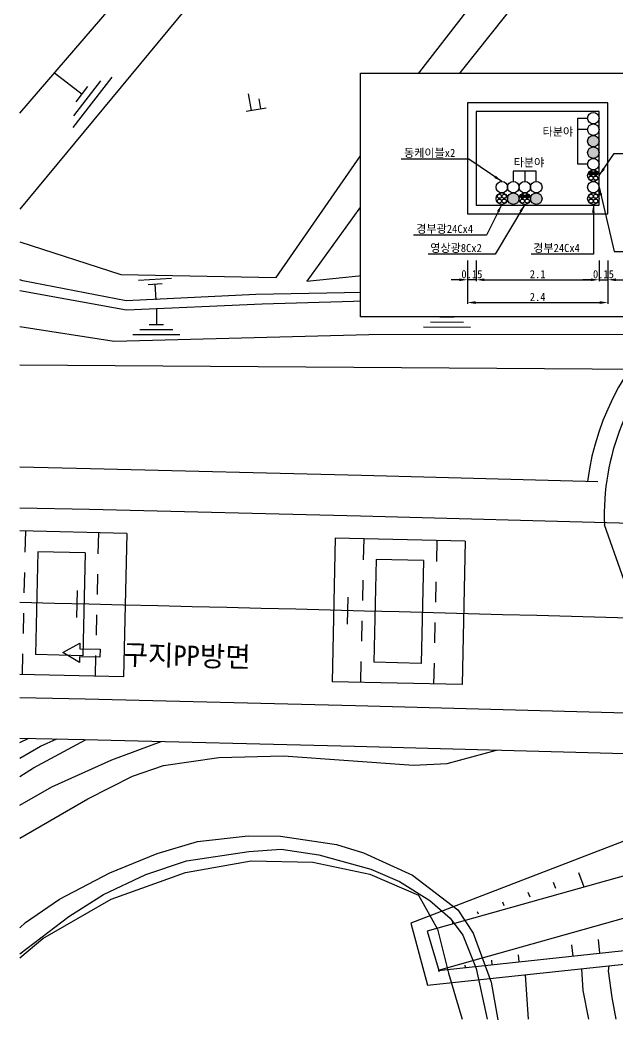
# Model space of a CAD drawing. Extents: x 138725554 to 138725746, y 217595093 to 217595228.
# Drawn here: x 138725553.9 to 138725598, y 217595100.9 to 217595174.7 of the extents above; entities that cross this region are included whole.
import ezdxf
from ezdxf.enums import TextEntityAlignment as Align

# ---------------------------------------------------------------- set-up
doc = ezdxf.new("R2010")
doc.units = 0
doc.header["$LTSCALE"] = 2
doc.header["$MEASUREMENT"] = 0
doc.layers.get('DEFPOINTS').update_dxf_attribs({"linetype": 'CONTINUOUS'})
for name, color, linetype in [('TX-LINE', 2, 'CONTINUOUS'), ('TZ-BASE', 253, 'CONTINUOUS'), ('TZ-DIMS', 1, 'CONTINUOUS'), ('TZ-LINE', 7, 'CONTINUOUS'), ('TZ-TEXT', 6, 'CONTINUOUS')]:
    doc.layers.add(name, color=color, linetype=linetype)
doc.styles.get("Standard").update_dxf_attribs({"font": 'GulimChe.ttf'})
doc.dimstyles.new('D200', dxfattribs={"dimscale": 0.2, "dimtxt": 3, "dimasz": 3, "dimexe": 0.5, "dimexo": 0.5, "dimgap": 0.5, "dimtad": 1, "dimdec": 0, "dimzin": 1, "dimdsep": 46, "dimlunit": 6, "dimtxsty": 'Standard', "dimcen": 1, "dimclrd": 1, "dimclre": 1, "dimclrt": 3, "dimadec": 0, "dimazin": 0, "dimtfac": 1, "dimtdec": 0, "dimtix": 1, "dimtmove": 2, "dimatfit": 3, "dimfxl": 0, "dimtvp": 2, "dimlwd": -1, "dimlwe": -1, "dimarcsym": 0})

# ---------------------------------------------------------------- blocks, each defined once
blk = doc.blocks.new('*D4')
at = {"layer": 'DEFPOINTS', "color": 0}
for p in [(138725586.948, 217595157.028), (138725587.596, 217595157.028), (138725586.948, 217595155.511)]:
    blk.add_point(p, dxfattribs=at)
at = {"layer": 'TZ-LINE', "color": 1}
for p, q in [((138725586.948, 217595156.928), (138725586.948, 217595155.411)), ((138725587.596, 217595156.928), (138725587.596, 217595155.411)), ((138725586.348, 217595155.511), (138725585.748, 217595155.511)), ((138725587.596, 217595155.511), (138725586.948, 217595155.511)), ((138725588.196, 217595155.511), (138725588.796, 217595155.511))]:
    blk.add_line(p, q, dxfattribs=at)
for points in [[(138725586.348, 217595155.611), (138725586.348, 217595155.411), (138725586.948, 217595155.511)], [(138725588.196, 217595155.611), (138725588.196, 217595155.411), (138725587.596, 217595155.511)]]:
    blk.add_solid(points, dxfattribs=at)
at = {"layer": 'TZ-LINE', "color": 3, "insert": (138725587.272, 217595155.919), "char_height": 0.6, "attachment_point": 5}
blk.add_mtext('0.15', dxfattribs=at)
blk = doc.blocks.new('*D5')
at = {"layer": 'DEFPOINTS', "color": 0}
for p in [(138725587.596, 217595157.028), (138725596.668, 217595157.028), (138725596.668, 217595155.511)]:
    blk.add_point(p, dxfattribs=at)
at = {"layer": 'TZ-LINE', "color": 1}
for p, q in [((138725587.596, 217595156.928), (138725587.596, 217595155.411)), ((138725596.668, 217595156.928), (138725596.668, 217595155.411)), ((138725588.196, 217595155.511), (138725596.068, 217595155.511))]:
    blk.add_line(p, q, dxfattribs=at)
for points in [[(138725588.196, 217595155.611), (138725588.196, 217595155.411), (138725587.596, 217595155.511)], [(138725596.068, 217595155.611), (138725596.068, 217595155.411), (138725596.668, 217595155.511)]]:
    blk.add_solid(points, dxfattribs=at)
at = {"layer": 'TZ-LINE', "color": 3, "insert": (138725592.132, 217595155.919), "char_height": 0.6, "attachment_point": 5}
blk.add_mtext('2.1', dxfattribs=at)
blk = doc.blocks.new('*D6')
at = {"layer": 'DEFPOINTS', "color": 0}
for p in [(138725596.668, 217595157.028), (138725597.316, 217595157.028), (138725597.316, 217595155.511)]:
    blk.add_point(p, dxfattribs=at)
at = {"layer": 'TZ-LINE', "color": 1}
for p, q in [((138725596.668, 217595156.928), (138725596.668, 217595155.411)), ((138725597.316, 217595156.928), (138725597.316, 217595155.411)), ((138725596.068, 217595155.511), (138725595.468, 217595155.511)), ((138725596.668, 217595155.511), (138725597.316, 217595155.511)), ((138725597.916, 217595155.511), (138725598.516, 217595155.511))]:
    blk.add_line(p, q, dxfattribs=at)
for points in [[(138725596.068, 217595155.611), (138725596.068, 217595155.411), (138725596.668, 217595155.511)], [(138725597.916, 217595155.611), (138725597.916, 217595155.411), (138725597.316, 217595155.511)]]:
    blk.add_solid(points, dxfattribs=at)
at = {"layer": 'TZ-LINE', "color": 3, "insert": (138725596.992, 217595155.919), "char_height": 0.6, "attachment_point": 5}
blk.add_mtext('0.15', dxfattribs=at)
blk = doc.blocks.new('*D7')
at = {"layer": 'DEFPOINTS', "color": 0}
for p in [(138725586.948, 217595157.028), (138725597.316, 217595157.028), (138725597.316, 217595153.829)]:
    blk.add_point(p, dxfattribs=at)
at = {"layer": 'TZ-LINE', "color": 1}
for p, q in [((138725586.948, 217595156.928), (138725586.948, 217595153.729)), ((138725597.316, 217595156.928), (138725597.316, 217595153.729)), ((138725587.548, 217595153.829), (138725596.716, 217595153.829))]:
    blk.add_line(p, q, dxfattribs=at)
for points in [[(138725587.548, 217595153.929), (138725587.548, 217595153.729), (138725586.948, 217595153.829)], [(138725596.716, 217595153.929), (138725596.716, 217595153.729), (138725597.316, 217595153.829)]]:
    blk.add_solid(points, dxfattribs=at)
at = {"layer": 'TZ-LINE', "color": 3, "insert": (138725592.132, 217595154.237), "char_height": 0.6, "attachment_point": 5}
blk.add_mtext('2.4', dxfattribs=at)

msp = doc.modelspace()

# ---------------------------------------------------------------- linework, layer by layer
at = {"layer": 'TZ-BASE'}
for p, q in [((138725553.899, 217595167.818), (138725584.029, 217595202.866)), ((138725582.655, 217595169.878), (138725603.826, 217595197.263)), ((138725604.911, 217595194.044), (138725584.362, 217595168.26)), ((138725566.928, 217595176.467), (138725553.899, 217595160.712)), ((138725572.813, 217595155.68), (138725582.655, 217595169.878)), ((138725571, 217595168.017), (138725570.779, 217595169.247)), ((138725571.689, 217595168.14), (138725571.557, 217595168.879)), ((138725570.606, 217595167.946), (138725572.083, 217595168.211)), ((138725584.362, 217595168.26), (138725575.078, 217595155.408)), ((138725553.899, 217595158.305), (138725561.349, 217595155.912)), ((138725587.546, 217595156.688), (138725599.696, 217595156.795)), ((138725575.078, 217595155.408), (138725587.546, 217595156.688)), ((138725584.105, 217595156.183), (138725586.545, 217595156.339)), ((138725554.111, 217595155.421), (138725553.899, 217595155.505)), ((138725561.752, 217595153.954), (138725554.111, 217595155.421)), ((138725561.349, 217595155.912), (138725572.813, 217595155.68)), ((138725562.643, 217595155.485), (138725565.083, 217595155.641)), ((138725584.826, 217595155.858), (138725585.871, 217595155.925)), ((138725585.434, 217595154.556), (138725585.349, 217595155.891)), ((138725587.359, 217595155.598), (138725607.272, 217595155.768)), ((138725587.359, 217595155.598), (138725587.662, 217595155.301)), ((138725587.362, 217595155.298), (138725587.659, 217595155.601)), ((138725587.362, 217595155.298), (138725607.054, 217595155.466)), ((138725587.659, 217595155.601), (138725587.962, 217595155.303)), ((138725587.662, 217595155.301), (138725587.959, 217595155.603)), ((138725587.959, 217595155.603), (138725588.262, 217595155.306)), ((138725587.962, 217595155.303), (138725588.259, 217595155.606)), ((138725588.259, 217595155.606), (138725588.562, 217595155.309)), ((138725588.262, 217595155.306), (138725588.559, 217595155.609)), ((138725588.559, 217595155.609), (138725588.862, 217595155.311)), ((138725588.562, 217595155.309), (138725588.859, 217595155.611)), ((138725590.359, 217595155.624), (138725590.662, 217595155.326)), ((138725590.362, 217595155.324), (138725590.659, 217595155.626)), ((138725590.659, 217595155.626), (138725590.962, 217595155.329)), ((138725590.662, 217595155.326), (138725590.959, 217595155.629)), ((138725590.959, 217595155.629), (138725591.262, 217595155.332)), ((138725590.962, 217595155.329), (138725591.259, 217595155.632)), ((138725600.762, 217595155.456), (138725591.034, 217595155.231)), ((138725591.259, 217595155.632), (138725591.562, 217595155.334)), ((138725591.262, 217595155.332), (138725591.559, 217595155.634)), ((138725591.559, 217595155.634), (138725591.862, 217595155.337)), ((138725591.562, 217595155.334), (138725591.859, 217595155.637)), ((138725593.359, 217595155.65), (138725593.662, 217595155.352)), ((138725593.362, 217595155.35), (138725593.659, 217595155.652)), ((138725593.659, 217595155.652), (138725593.962, 217595155.355)), ((138725593.662, 217595155.352), (138725593.959, 217595155.655)), ((138725593.959, 217595155.655), (138725594.262, 217595155.357)), ((138725593.962, 217595155.355), (138725594.259, 217595155.657)), ((138725594.259, 217595155.657), (138725594.562, 217595155.36)), ((138725594.262, 217595155.357), (138725594.559, 217595155.66)), ((138725594.559, 217595155.66), (138725594.862, 217595155.362)), ((138725594.562, 217595155.36), (138725594.859, 217595155.662)), ((138725596.359, 217595155.675), (138725596.662, 217595155.378)), ((138725596.362, 217595155.375), (138725596.659, 217595155.678)), ((138725596.659, 217595155.678), (138725596.962, 217595155.38)), ((138725596.662, 217595155.378), (138725596.959, 217595155.68)), ((138725596.959, 217595155.68), (138725597.262, 217595155.383)), ((138725596.962, 217595155.38), (138725597.259, 217595155.683)), ((138725597.259, 217595155.683), (138725597.562, 217595155.385)), ((138725597.262, 217595155.383), (138725597.559, 217595155.685)), ((138725597.559, 217595155.685), (138725597.862, 217595155.388)), ((138725597.562, 217595155.385), (138725597.859, 217595155.688)), ((138725561.76, 217595153.275), (138725553.899, 217595154.702)), ((138725563.364, 217595155.159), (138725564.409, 217595155.226)), ((138725563.961, 217595154.034), (138725563.887, 217595155.193)), ((138725580.48, 217595154.587), (138725571.316, 217595154.42)), ((138725591.034, 217595155.231), (138725580.48, 217595154.587)), ((138725600.097, 217595154.644), (138725586.125, 217595154.124)), ((138725571.316, 217595154.42), (138725561.752, 217595153.954)), ((138725586.125, 217595154.124), (138725571.784, 217595153.71)), ((138725585.447, 217595154.104), (138725585.44, 217595152.767)), ((138725571.784, 217595153.71), (138725561.76, 217595153.275)), ((138725563.98, 217595153.371), (138725563.974, 217595152.21)), ((138725584.216, 217595152.403), (138725586.66, 217595152.39)), ((138725584.916, 217595152.77), (138725585.964, 217595152.764)), ((138725560.851, 217595150.953), (138725553.899, 217595152.046)), ((138725562.749, 217595151.846), (138725565.194, 217595151.833)), ((138725563.45, 217595152.213), (138725564.498, 217595152.207)), ((138725583.69, 217595152.035), (138725587.182, 217595152.017)), ((138725579.671, 217595151.447), (138725560.851, 217595150.953)), ((138725562.224, 217595151.479), (138725565.716, 217595151.46)), ((138725600.927, 217595151.476), (138725579.671, 217595151.447)), ((138725669.847, 217595148.399), (138725553.899, 217595149.2)), ((138725561.792, 217595136.787), (138725553.899, 217595136.966)), ((138725554.294, 217595136.957), (138725554.259, 217595135.408)), ((138725559.693, 217595136.835), (138725559.658, 217595135.285)), ((138725602.325, 217595122.51), (138725597.058, 217595137.422)), ((138725561.792, 217595136.787), (138725561.552, 217595126.19)), ((138725577.188, 217595136.438), (138725576.948, 217595125.841)), ((138725586.786, 217595136.221), (138725577.188, 217595136.438)), ((138725579.288, 217595136.391), (138725579.253, 217595134.841)), ((138725584.686, 217595136.268), (138725584.651, 217595134.719)), ((138725586.786, 217595136.221), (138725586.546, 217595125.624)), ((138725555.21, 217595135.436), (138725555.038, 217595127.838)), ((138725558.709, 217595135.357), (138725555.21, 217595135.436)), ((138725558.709, 217595135.357), (138725558.537, 217595127.759)), ((138725580.203, 217595134.87), (138725580.031, 217595127.272)), ((138725583.703, 217595134.79), (138725580.203, 217595134.87)), ((138725583.703, 217595134.79), (138725583.53, 217595127.192)), ((138725554.225, 217595133.908), (138725554.191, 217595132.408)), ((138725559.624, 217595133.786), (138725559.59, 217595132.286)), ((138725579.219, 217595133.342), (138725579.185, 217595131.842)), ((138725584.617, 217595133.219), (138725584.583, 217595131.72)), ((138725558.125, 217595132.578), (138725558.078, 217595130.579)), ((138725578.121, 217595132.086), (138725578.07, 217595130.087)), ((138725554.157, 217595130.909), (138725554.123, 217595129.409)), ((138725559.556, 217595130.786), (138725559.522, 217595129.287)), ((138725579.151, 217595130.342), (138725579.117, 217595128.843)), ((138725584.549, 217595130.22), (138725584.515, 217595128.72)), ((138725554.089, 217595127.91), (138725554.054, 217595126.36)), ((138725558.537, 217595127.759), (138725555.038, 217595127.838)), ((138725559.488, 217595127.787), (138725559.453, 217595126.238)), ((138725579.083, 217595127.343), (138725579.048, 217595125.793)), ((138725583.53, 217595127.192), (138725580.031, 217595127.272)), ((138725584.481, 217595127.221), (138725584.446, 217595125.671)), ((138725561.552, 217595126.19), (138725553.899, 217595126.363)), ((138725586.546, 217595125.624), (138725576.948, 217595125.841)), ((138725553.899, 217595121.36), (138725554.547, 217595121.664)), ((138725554.896, 217595119.471), (138725558.743, 217595121.561)), ((138725555.404, 217595121.074), (138725556.622, 217595121.617)), ((138725558.743, 217595121.561), (138725558.76, 217595121.568)), ((138725560.677, 217595120.082), (138725564.335, 217595121.43)), ((138725553.899, 217595120.207), (138725555.404, 217595121.074)), ((138725585.444, 217595119.791), (138725589.093, 217595120.799)), ((138725556.251, 217595118.071), (138725560.677, 217595120.082)), ((138725564.498, 217595119.662), (138725568.595, 217595120.251)), ((138725568.595, 217595120.251), (138725573.367, 217595120.357)), ((138725573.367, 217595120.357), (138725582.955, 217595119.69)), ((138725553.899, 217595118.844), (138725554.896, 217595119.471)), ((138725562.215, 217595118.858), (138725564.498, 217595119.662)), ((138725582.955, 217595119.69), (138725585.444, 217595119.791)), ((138725558.913, 217595117.184), (138725562.215, 217595118.858)), ((138725553.899, 217595116.735), (138725556.251, 217595118.071)), ((138725553.899, 217595114.301), (138725558.913, 217595117.184)), ((138725564.029, 217595113.167), (138725567.017, 217595114.054)), ((138725567.017, 217595114.054), (138725570.739, 217595114.472)), ((138725570.739, 217595114.472), (138725573.131, 217595114.446)), ((138725573.131, 217595114.446), (138725577.271, 217595113.812)), ((138725566.207, 217595112.619), (138725570.803, 217595113.306)), ((138725570.803, 217595113.306), (138725573.186, 217595113.469)), ((138725573.186, 217595113.469), (138725575.976, 217595113.06)), ((138725577.271, 217595113.812), (138725579.276, 217595113.219)), ((138725579.276, 217595113.219), (138725582.885, 217595111.553)), ((138725560.528, 217595111.73), (138725564.029, 217595113.167)), ((138725563.199, 217595111.599), (138725566.207, 217595112.619)), ((138725566.129, 217595111.757), (138725570.961, 217595112.616)), ((138725570.961, 217595112.616), (138725575.533, 217595112.525)), ((138725575.533, 217595112.525), (138725579.734, 217595111.623)), ((138725575.976, 217595113.06), (138725579.804, 217595112.004)), ((138725556.818, 217595109.799), (138725560.528, 217595111.73)), ((138725560.639, 217595109.784), (138725566.129, 217595111.757)), ((138725579.804, 217595112.004), (138725581.924, 217595111.086)), ((138725560.078, 217595110.142), (138725563.199, 217595111.599)), ((138725579.734, 217595111.623), (138725583.322, 217595110.08)), ((138725581.924, 217595111.086), (138725584.158, 217595109.691)), ((138725582.885, 217595111.553), (138725586.23, 217595108.993)), ((138725554.304, 217595108.064), (138725556.818, 217595109.799)), ((138725555.575, 217595106.886), (138725560.639, 217595109.784)), ((138725557.517, 217595108.506), (138725560.078, 217595110.142)), ((138725583.322, 217595110.08), (138725584.736, 217595107.57)), ((138725584.158, 217595109.691), (138725585.679, 217595108.381)), ((138725586.23, 217595108.993), (138725587.363, 217595107.272)), ((138725553.899, 217595105.762), (138725557.517, 217595108.506)), ((138725553.899, 217595107.677), (138725554.304, 217595108.064)), ((138725585.679, 217595108.381), (138725586.613, 217595107.137)), ((138725584.736, 217595107.57), (138725585.545, 217595104.326)), ((138725587.363, 217595107.272), (138725588.697, 217595103.664)), ((138725553.899, 217595105.457), (138725555.575, 217595106.886)), ((138725586.613, 217595107.137), (138725587.595, 217595104.67)), ((138725585.545, 217595104.326), (138725586.446, 217595101.259)), ((138725586.748, 217595104.906), (138725586.766, 217595104.738)), ((138725587.595, 217595104.67), (138725588.404, 217595100.929)), ((138725595.498, 217595103.057), (138725595.393, 217595104.653)), ((138725597.374, 217595104.506), (138725597.407, 217595104.868)), ((138725597.641, 217595102.527), (138725597.374, 217595104.506)), ((138725588.697, 217595103.664), (138725589.198, 217595100.868)), ((138725591.445, 217595100.929), (138725591.231, 217595104.209)), ((138725595.9, 217595100.929), (138725595.498, 217595103.057)), ((138725597.938, 217595100.929), (138725597.641, 217595102.527)), ((138725586.446, 217595101.259), (138725586.557, 217595100.929))]:
    msp.add_line(p, q, dxfattribs=at)
for points in [[(138725556.448, 217595170.784), (138725558.484, 217595169.21)], [(138725557.838, 217595166.747), (138725560.705, 217595170.457)], [(138725557.874, 217595167.607), (138725559.881, 217595170.205)], [(138725558.054, 217595168.654), (138725558.914, 217595169.767)], [(138725593.593, 217595167.14), (138725593.575, 217595166.266), (138725593.755, 217595166.827), (138725594.036, 217595167.186), (138725594.466, 217595167.268), (138725594.871, 217595167.046), (138725595.031, 217595166.624)], [(138725593.079, 217595166.495), (138725593.183, 217595166.265)], [(138725594.798, 217595166.123), (138725594.876, 217595166.367)], [(138725579.722, 217595165.648), (138725580.931, 217595164.856)], [(138725580.677, 217595163.448), (138725582.12, 217595165.652)], [(138725580.66, 217595163.932), (138725581.67, 217595165.474)], [(138725580.715, 217595164.525), (138725581.148, 217595165.187)], [(138725553.899, 217595138.683), (138725559.036, 217595138.566), (138725579.044, 217595138.073), (138725599.051, 217595137.539), (138725603.017, 217595137.426)], [(138725553.899, 217595124.679), (138725558.705, 217595124.57), (138725578.685, 217595124.077), (138725598.664, 217595123.545), (138725602.616, 217595123.431)], [(138725553.899, 217595121.678), (138725558.634, 217595121.571), (138725578.608, 217595121.078), (138725598.581, 217595120.546), (138725602.645, 217595120.429)], [(138725553.899, 217595121.678), (138725558.634, 217595121.571), (138725578.608, 217595121.078), (138725598.581, 217595120.546), (138725602.645, 217595120.429)], [(138725693.787, 217595108.741), (138725677.528, 217595109.338), (138725657.75, 217595114.513), (138725617.466, 217595116.819), (138725583.967, 217595107.414)], [(138725693.677, 217595105.743), (138725677.088, 217595106.352), (138725657.28, 217595111.535), (138725617.794, 217595113.795), (138725584.777, 217595104.526)], [(138725595.571, 217595110.672), (138725595.166, 217595111.725)], [(138725593.468, 217595110.568), (138725593.299, 217595111.007)], [(138725584.777, 217595104.526), (138725604.947, 217595106.678), (138725617.229, 217595106.74), (138725637.302, 217595105.825), (138725657.436, 217595110.729), (138725677.101, 217595102.198), (138725677.101, 217595102.198), (138725693.677, 217595105.743)], [(138725591.568, 217595109.937), (138725591.433, 217595110.288)], [(138725589.667, 217595109.306), (138725589.566, 217595109.57)], [(138725587.767, 217595108.676), (138725587.7, 217595108.851)], [(138725585.901, 217595107.957), (138725585.833, 217595108.133)], [(138725583.967, 217595107.414), (138725584.852, 217595104.436)], [(138725596.602, 217595106.807), (138725596.71, 217595105.799)], [(138725594.631, 217595106.427), (138725594.721, 217595105.587)], [(138725588.719, 217595105.286), (138725588.755, 217595104.95)], [(138725590.69, 217595105.667), (138725590.744, 217595105.163)]]:
    msp.add_lwpolyline(points, dxfattribs=at)
for points in [[(138725616.092, 217595157.463, 0.392307), (138725595.81, 217595140.628, 0.392307)], [(138725616.092, 217595157.463, 0.392307), (138725595.81, 217595140.628, 0.392307)], [(138725606.111, 217595116.139), (138725602.459, 217595115.604), (138725582.771, 217595108.026), (138725583.984, 217595103.436), (138725605.002, 217595105.678), (138725617.209, 217595105.74), (138725637.4, 217595104.819), (138725657.346, 217595109.678), (138725676.997, 217595101.154), (138725693.994, 217595104.788), (138725697.607, 217595107.51), (138725704.221, 217595107.168, 0.217155), (138725708.695, 217595100.929, 0.217155)], [(138725606.111, 217595116.139), (138725602.459, 217595115.604), (138725582.771, 217595108.026), (138725583.984, 217595103.436), (138725605.002, 217595105.678), (138725617.209, 217595105.74), (138725637.4, 217595104.819), (138725657.346, 217595109.678), (138725676.997, 217595101.154), (138725693.994, 217595104.788), (138725697.607, 217595107.51), (138725704.221, 217595107.168, 0.217155), (138725708.695, 217595100.929, 0.217155)]]:
    msp.add_lwpolyline(points, format="xyb", dxfattribs=at)
at = {"layer": 'TZ-BASE', "flags": 128}
msp.add_lwpolyline([(138725596.578, 217595140.606), (138725579.121, 217595141.072), (138725559.107, 217595141.565), (138725553.899, 217595141.683)], dxfattribs=at)
msp.add_lwpolyline([(138725596.578, 217595140.606), (138725579.121, 217595141.072), (138725559.107, 217595141.565), (138725553.899, 217595141.683)], dxfattribs=at)
at = {"layer": 'TZ-BASE'}
msp.add_lwpolyline([(138725558.289, 217595127.256), (138725557.059, 217595128.003), (138725558.321, 217595128.694), (138725558.312, 217595128.275), (138725559.811, 217595128.241), (138725559.798, 217595127.641), (138725558.298, 217595127.675)], close=True, dxfattribs=at)
for centre, radius, start, end in [((138725615.028, 217595138.11), 17.983, 86.85277, 182.19363), ((138725322.223, 217585134.361), 10000, 87.738769, 88.6724784)]:
    msp.add_arc(centre, radius, start, end, dxfattribs=at)

# ---------------------------------------------------------------- texts
msp.add_text('구지PP방면', height=1.5, rotation=358.70234, dxfattribs=at).set_placement((138725566.209, 217595127.777, 0), align=Align.MIDDLE)

# ---------------------------------------------------------------- next in the draw order: wipeouts: each hides what was drawn before it
msp.add_wipeout([(138725579.039, 217595170.75), (138725579.039, 217595152.775), (138725607.271, 217595152.775), (138725607.271, 217595170.75)]).dxf.layer = 'TX-LINE'

# ---------------------------------------------------------------- next in the draw order: hatches: boundary and pattern name
at = {"layer": 'TZ-LINE'}
h = msp.add_hatch(color=256, dxfattribs=at)
h.dxf.hatch_style = 1
h.paths.add_polyline_path([(138725595.819, 217595165.744, 1), (138725596.668, 217595165.744, 1)])
h.paths.add_polyline_path([(138725596.668, 217595164.895, 1), (138725595.819, 217595164.895, 1)])
h = msp.add_hatch(color=256, dxfattribs=at)
h.dxf.hatch_style = 1
h.paths.add_polyline_path([(138725595.921, 217595163.371, -1), (138725596.219, 217595163.371, -1)])
h = msp.add_hatch(color=256, dxfattribs=at)
h.dxf.hatch_style = 1
h.paths.add_polyline_path([(138725596.566, 217595163.371, 1), (138725596.268, 217595163.371, 1)])
h = msp.add_hatch(color=256, dxfattribs=at)
h.dxf.hatch_style = 1
h.paths.add_polyline_path([(138725590.756, 217595161.497, 1), (138725589.907, 217595161.497, 1)])
h.paths.add_polyline_path([(138725592.455, 217595161.497, 1), (138725591.606, 217595161.497, 1)])
h = msp.add_hatch(color=256, dxfattribs=at)
h.dxf.hatch_style = 1
h.paths.add_polyline_path([(138725590.858, 217595161.672, -1), (138725591.157, 217595161.672, -1)])
h = msp.add_hatch(color=256, dxfattribs=at)
h.dxf.hatch_style = 1
h.paths.add_polyline_path([(138725591.504, 217595161.672, 1), (138725591.206, 217595161.672, 1)])

# ---------------------------------------------------------------- next in the draw order: linework, layer by layer
at = {"layer": 'TZ-DIMS'}
for points in [[(138725595.819, 217595164.045), (138725595.104, 217595164.045), (138725595.104, 217595167.443), (138725595.819, 217595167.443)], [(138725595.819, 217595166.593), (138725595.104, 217595166.593)], [(138725592.03, 217595162.771), (138725592.03, 217595163.517), (138725590.332, 217595163.517), (138725590.332, 217595162.771)], [(138725591.181, 217595163.517), (138725591.181, 217595162.771)]]:
    msp.add_lwpolyline(points, dxfattribs=at)
at = {"layer": 'TZ-LINE'}
for points in [[(138725586.948, 217595160.366), (138725597.316, 217595160.366), (138725597.316, 217595168.574), (138725586.948, 217595168.574)], [(138725587.596, 217595161.014), (138725596.668, 217595161.014), (138725596.668, 217595167.926), (138725587.596, 217595167.926)]]:
    msp.add_lwpolyline(points, close=True, dxfattribs=at)
at = {"layer": 'TZ-LINE', "ltscale": 2}
for centre, radius in [((138725596.244, 217595167.443), 0.425), ((138725596.244, 217595166.593), 0.425), ((138725596.244, 217595165.744), 0.425), ((138725596.244, 217595164.895), 0.425), ((138725596.244, 217595164.045), 0.425), ((138725596.244, 217595163.196), 0.425), ((138725596.07, 217595163.371), 0.149), ((138725596.417, 217595163.371), 0.149), ((138725589.482, 217595162.347), 0.425), ((138725590.332, 217595162.347), 0.425), ((138725591.181, 217595162.347), 0.425), ((138725592.03, 217595162.347), 0.425), ((138725596.244, 217595162.347), 0.425), ((138725596.07, 217595163.021), 0.149), ((138725596.417, 217595163.021), 0.149), ((138725589.482, 217595161.497), 0.425), ((138725590.332, 217595161.497), 0.425), ((138725591.181, 217595161.497), 0.425), ((138725592.03, 217595161.497), 0.425), ((138725596.244, 217595161.497), 0.425), ((138725589.309, 217595161.672), 0.149), ((138725589.309, 217595161.323), 0.149), ((138725589.656, 217595161.672), 0.149), ((138725589.656, 217595161.323), 0.149), ((138725591.008, 217595161.672), 0.149), ((138725591.008, 217595161.323), 0.149), ((138725591.355, 217595161.672), 0.149), ((138725591.355, 217595161.323), 0.149), ((138725596.07, 217595161.672), 0.149), ((138725596.07, 217595161.323), 0.149), ((138725596.417, 217595161.672), 0.149), ((138725596.417, 217595161.323), 0.149)]:
    msp.add_circle(centre, radius, dxfattribs=at)
at = {"layer": 'TZ-TEXT'}
msp.add_lwpolyline([(138725579.039, 217595170.75), (138725607.271, 217595170.75), (138725607.271, 217595152.775), (138725579.039, 217595152.775)], close=True, dxfattribs=at)

# ---------------------------------------------------------------- next in the draw order: texts
at = {"layer": 'TZ-DIMS', "char_height": 0.6}
for s, insert, attachment_point in [('타분야', (138725592.494, 217595166.073), 7), ('동케이블x2', (138725586.048, 217595164.509), 9), ('타분야', (138725590.357, 217595163.802), 7), ('경부광24Cx4', (138725587.361, 217595158.903), 9), ('영상광8Cx2', (138725588.007, 217595157.492), 9), ('경부24Cx4', (138725595.25, 217595157.492), 9)]:
    msp.add_mtext(s, dxfattribs=dict(at, insert=insert, attachment_point=attachment_point))

# ---------------------------------------------------------------- next in the draw order: dimensions: what is measured, and where the dimension line sits
at = {"layer": 'TZ-LINE'}
for base, p1, p2, text, picture, middle in [((138725586.948, 217595155.511), (138725587.596, 217595157.028), (138725586.948, 217595157.028), '0.15', '*D4', (138725587.272, 217595155.919)), ((138725597.316, 217595153.829), (138725586.948, 217595157.028), (138725597.316, 217595157.028), '2.4', '*D7', (138725592.132, 217595154.237)), ((138725596.668, 217595155.511), (138725587.596, 217595157.028), (138725596.668, 217595157.028), '2.1', '*D5', (138725592.132, 217595155.919)), ((138725597.316, 217595155.511), (138725596.668, 217595157.028), (138725597.316, 217595157.028), '0.15', '*D6', (138725596.992, 217595155.919))]:
    dim = msp.add_linear_dim(base=base, p1=p1, p2=p2, text=text, dimstyle='D200', dxfattribs=at)
    dim.commit()
    dim.dimension.update_dxf_attribs({"geometry": picture, "text_midpoint": middle})

# ---------------------------------------------------------------- next in the draw order: leaders
at = {"layer": 'TZ-DIMS', "annotation_type": 0, "has_hookline": 1}
for points, hookline_direction, text_width in [([(138725589.482, 217595162.771), (138725587.042, 217595164.409), (138725586.148, 217595164.409)], 1, 3.986), ([(138725596.668, 217595163.196), (138725597.775, 217595164.82), (138725598.669, 217595164.82)], 0, 3.142), ([(138725596.668, 217595162.347), (138725597.775, 217595157.588), (138725598.669, 217595157.588)], 0, 3.986), ([(138725589.482, 217595161.073), (138725588.355, 217595158.803), (138725587.461, 217595158.803)], 1, 4.407), ([(138725591.181, 217595161.073), (138725589.001, 217595157.392), (138725588.107, 217595157.392)], 1, 3.959), ([(138725596.244, 217595161.073), (138725596.244, 217595157.392), (138725595.35, 217595157.392)], 1, 3.59)]:
    msp.add_leader(points, dimstyle='D200', dxfattribs=dict(at, hookline_direction=hookline_direction, text_width=text_width))

doc.saveas('drawing.dxf')
